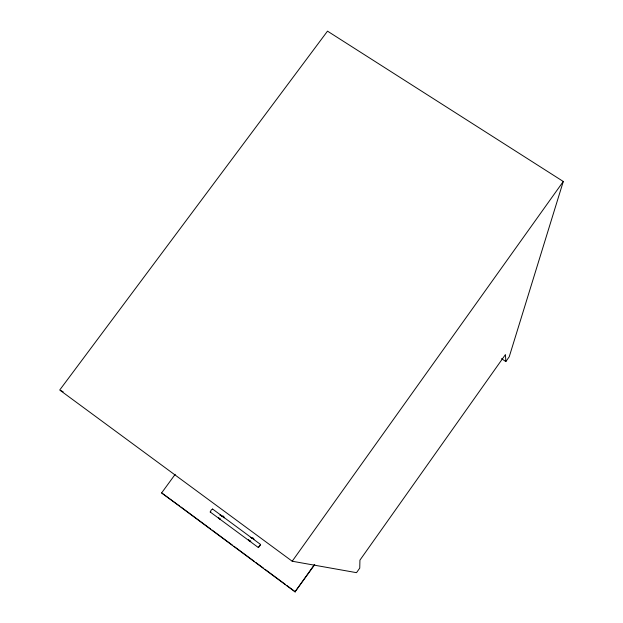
<?xml version="1.0" encoding="UTF-8"?>
<svg xmlns="http://www.w3.org/2000/svg" width="623" height="623" viewBox="0 0 623 623"><rect width="100%" height="100%" fill="white"/><g stroke="black" fill="none" stroke-linecap="round" stroke-linejoin="round"><path stroke-width="0.93" d="M212.466 509.186L211.267 509.941L210.208 511.997L258.311 547.524L259.409 546.426L260.585 544.471L212.435 508.921M505.837 361.566L505.448 354.573L359.93 560.147L359.751 568.098L356.512 572.669L292.203 561.23L59.715 390.021L327.503 31.15L563.285 181.48L509.24 356.753L505.837 361.566L501.523 358.653M175.195 474.329L161.622 492.925L295.022 591.85L314.475 564.516M295.022 591.85L314.779 564.578M292.203 561.23L563.285 181.48M210.784 511.631L210.208 511.997M260.585 544.471L258.311 547.524M220.246 515.276L221.391 515.525L222.364 516.833M250.828 541.2L249.223 540.819L248.694 539.619M250.703 537.392L252.214 538.506M220.231 519.014L219.164 518.616L218.673 517.456M161.622 492.925L179.408 505.853M60.579 390.465L63.164 391.812M180.966 507.005L210.543 528.935M212.1 530.087L232.332 545.094M233.89 546.246L254.129 561.253M255.687 562.405L263.467 568.176M265.024 569.329L285.256 584.335M286.814 585.488L295.38 591.842M250.555 537.353A1.924 1.877 -69.9 0 1 252.074 538.467M250.625 541.146A1.924 1.877 -69.9 0 1 248.624 540.048M223.743 516.522A1.892 1.838 -64.5 0 1 224.124 517.9M222.972 515.953A1.892 1.838 -64.5 0 1 223.392 516.187M220.012 515.198A1.908 1.853 -64.3 0 1 221.99 516.28M220.059 518.959A1.908 1.853 -64.3 0 1 218.432 517.378M252.299 537.82A1.9 1.861 -70.2 0 1 253.935 539.393"/></g></svg>
